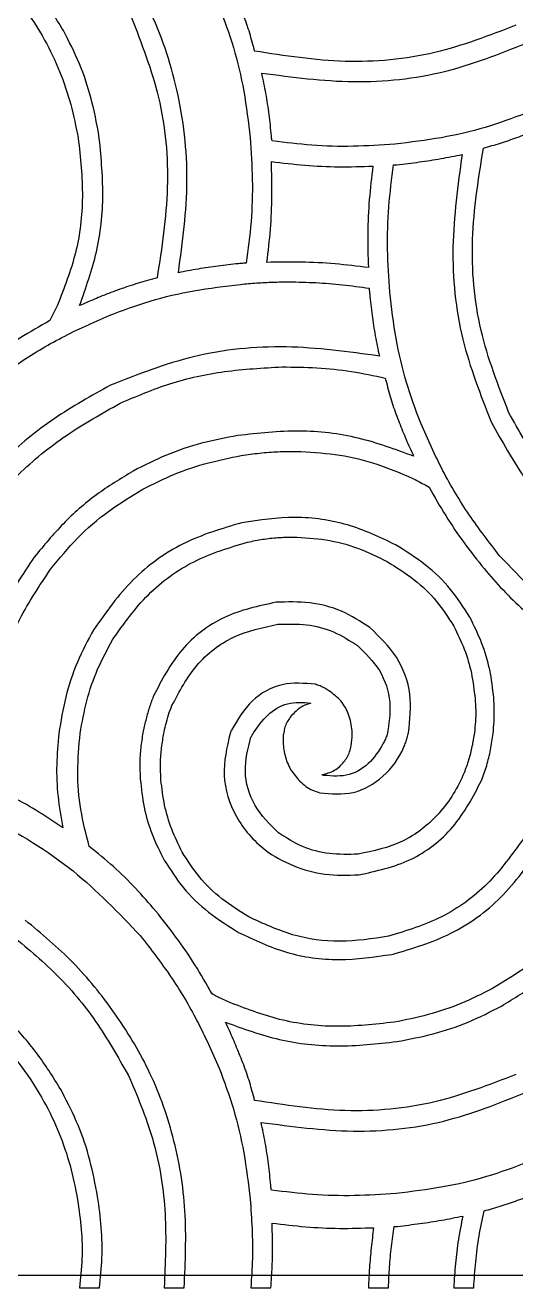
# Model space of a CAD drawing. Extents: x 0 to 371, y 0 to 260.
# Drawn here: x 151.8 to 171.9, y 0.2 to 51.9 of the extents above; entities that cross this region are included whole.
import ezdxf

# ---------------------------------------------------------------- set-up
doc = ezdxf.new("R2010")
doc.units = 0
doc.layers.add('Layer_1', color=7, linetype='CONTINUOUS')

msp = doc.modelspace()

# ---------------------------------------------------------------- linework, layer by layer
at = {"layer": 'Layer_1', "color": 7}
for points in [[(0.02646, 259.95312), (370.443122, 259.95312), (370.443122, 0.661457), (0.02646, 0.661457)], [(169.677496, 46.566874)], [(161.872288, 46.27542)], [(162.59369, 41.349622)], [(162.305852, 37.867147)], [(162.87998, 34.408445)], [(162.756988, 30.89858)]]:
    msp.add_lwpolyline(points, close=True, dxfattribs=at)
for points in [[(166.8725, 46.143128), (167.004792, 46.143128)], [(153.114167, 40.401876), (152.796873, 39.766773)], [(165.179579, 22.83344), (165.179579, 22.965731)], [(166.899371, 2.672396), (167.031663, 2.672396)], [(154.013853, 0.158855), (154.833958, 0.158855)], [(157.479792, 0.158855), (158.300413, 0.158855)], [(161.025311, 0.158855), (161.845417, 0.158855)], [(165.841038, 0.158855), (166.661143, 0.158855)], [(169.333331, 0.158855), (170.153436, 0.158855)]]:
    msp.add_lwpolyline(points, dxfattribs=at)
for points, knots in [([(158.062185, 41.724793), (158.231811, 42.979463), (158.569272, 45.475543), (158.135186, 49.172746), (157.06839, 52.351646), (155.51392, 54.886884), (153.841679, 56.971542), (152.488392, 58.099473), (151.818121, 58.658126)], [0, 0, 0, 0, 3.785959, 7.531903, 11.05396, 13.755811, 16.417254, 19.02903, 19.02903, 19.02903, 19.02903]), ([(142.239895, 57.599793), (143.088662, 57.494489), (144.778106, 57.284887), (147.177598, 56.400261), (149.121644, 55.245884), (150.607361, 53.957739), (151.708339, 52.680949), (152.573469, 51.340946), (153.219408, 49.975589), (153.682038, 48.625552), (153.868107, 47.694075), (153.961143, 47.228332)], [0, 0, 0, 0, 2.558849, 5.093307, 7.607161, 9.301395, 10.970839, 12.648756, 14.069816, 15.493391, 16.916995, 16.916995, 16.916995, 16.916995]), ([(153.352395, 51.646668), (153.041089, 52.159257), (152.419594, 53.182596), (151.226385, 54.545149), (150.299745, 55.310241), (149.833746, 55.694999)], [0, 0, 0, 0, 1.796934, 3.587419, 5.398736, 5.398736, 5.398736, 5.398736]), ([(161.183958, 50.800207), (161.118722, 51.045286), (160.988179, 51.535711), (160.742857, 52.261176), (160.543719, 52.73232), (160.443435, 52.969584)], [0, 0, 0, 0, 0.760733, 1.522297, 2.294881, 2.294881, 2.294881, 2.294881]), ([(159.72875, 52.62542), (159.934518, 52.070983), (160.354012, 50.940667), (160.772711, 49.137118), (160.92247, 47.891075), (160.998956, 47.254688)], [0, 0, 0, 0, 1.772931, 3.614432, 5.536675, 5.536675, 5.536675, 5.536675]), ([(156.13052, 52.202189), (156.553304, 51.116534), (157.425172, 48.877692), (157.760033, 45.195543), (157.379747, 42.743689), (157.188853, 41.51292)], [0, 0, 0, 0, 3.483767, 7.18423, 10.91404, 10.91404, 10.91404, 10.91404]), ([(171.873228, 51.858541), (170.783624, 51.435855), (168.542155, 50.566332), (164.860838, 50.22853), (162.412814, 50.609146), (161.183958, 50.800207)], [0, 0, 0, 0, 3.494909, 7.189522, 10.913489, 10.913489, 10.913489, 10.913489]), ([(154.807603, 47.360624), (154.712495, 47.858984), (154.522749, 48.853244), (154.040695, 50.297774), (153.58177, 51.197151), (153.352395, 51.646668)], [0, 0, 0, 0, 1.521205, 3.0349, 4.547437, 4.547437, 4.547437, 4.547437]), ([(161.475413, 49.900521), (162.726472, 49.73408), (165.215314, 49.402965), (168.935483, 49.791392), (171.197574, 50.683924), (172.296458, 51.117501)], [0, 0, 0, 0, 3.779971, 7.519825, 11.052872, 11.052872, 11.052872, 11.052872]), ([(161.872288, 47.333753), (161.842316, 47.624443), (161.78261, 48.203516), (161.651832, 49.060445), (161.533829, 49.622353), (161.475413, 49.900521)], [0, 0, 0, 0, 0.87663, 1.746306, 2.598902, 2.598902, 2.598902, 2.598902]), ([(172.296458, 48.259795), (171.742024, 48.05406), (170.611715, 47.634635), (168.808132, 47.216255), (167.562109, 47.066559), (166.925726, 46.990104)], [0, 0, 0, 0, 1.772887, 3.614331, 5.536555, 5.536555, 5.536555, 5.536555]), ([(170.550311, 46.831457), (170.784027, 46.896172), (171.247111, 47.024399), (171.924668, 47.260971), (172.502065, 47.481393), (172.984416, 47.683609), (173.371964, 47.861262), (173.6259, 47.986441), (173.751666, 48.048438)], [0, 0, 0, 0, 0.727343, 1.441154, 2.15188, 2.581299, 3.009977, 3.430616, 3.430616, 3.430616, 3.430616]), ([(153.961143, 47.228332), (154.048297, 46.43012), (154.219194, 44.864941), (153.94323, 42.526443), (153.388309, 41.104397), (153.114167, 40.401876)], [0, 0, 0, 0, 2.404851, 4.715566, 6.971672, 6.971672, 6.971672, 6.971672]), ([(154.013853, 40.375521), (154.272024, 41.102759), (154.794086, 42.573351), (155.049773, 44.956257), (154.889202, 46.550482), (154.807603, 47.360624)], [0, 0, 0, 0, 2.30971, 4.670604, 7.109969, 7.109969, 7.109969, 7.109969]), ([(160.998956, 47.254688), (161.03773, 46.680144), (161.115114, 45.533485), (161.063527, 43.814608), (160.914437, 42.683873), (160.840309, 42.121668)], [0, 0, 0, 0, 1.726973, 3.446647, 5.14719, 5.14719, 5.14719, 5.14719]), ([(161.898643, 47.122396), (161.89157, 47.146367), (161.878177, 47.191761), (161.872164, 47.263207), (161.872245, 47.309615), (161.872288, 47.333753)], [0, 0, 0, 0, 0.074783, 0.141618, 0.214059, 0.214059, 0.214059, 0.214059]), ([(166.925726, 46.990104), (166.354457, 46.951292), (165.222259, 46.874371), (163.539463, 46.919029), (162.440068, 47.05529), (161.898643, 47.122396)], [0, 0, 0, 0, 1.717209, 3.403332, 5.039459, 5.039459, 5.039459, 5.039459]), ([(167.004792, 46.143128), (167.310441, 46.180099), (167.915155, 46.253245), (168.807522, 46.389591), (169.390116, 46.508312), (169.677496, 46.566874)], [0, 0, 0, 0, 0.92363, 1.82736, 2.707111, 2.707111, 2.707111, 2.707111]), ([(169.677496, 46.566874), (169.502401, 45.304707), (169.153682, 42.790978), (169.52736, 39.022713), (170.429306, 36.728973), (170.868121, 35.613021)], [0, 0, 0, 0, 3.816573, 7.601078, 11.186883, 11.186883, 11.186883, 11.186883]), ([(171.58229, 36.009896), (171.154263, 37.112584), (170.272955, 39.38302), (169.952762, 43.113116), (170.350747, 45.589636), (170.550311, 46.831457)], [0, 0, 0, 0, 3.536436, 7.28153, 11.048228, 11.048228, 11.048228, 11.048228]), ([(161.68677, 42.148023), (161.739819, 42.600229), (161.846365, 43.508451), (161.903768, 44.887552), (161.882823, 45.810969), (161.872288, 46.27542)], [0, 0, 0, 0, 1.365589, 2.742677, 4.136221, 4.136221, 4.136221, 4.136221]), ([(161.872288, 46.27542), (162.326744, 46.220805), (163.241293, 46.110899), (164.62938, 46.042473), (165.559315, 46.074396), (166.02604, 46.090418)], [0, 0, 0, 0, 1.372992, 2.763011, 4.163579, 4.163579, 4.163579, 4.163579]), ([(166.02604, 46.090418), (165.971425, 45.635961), (165.861519, 44.721412), (165.793093, 43.333325), (165.825016, 42.40339), (165.841038, 41.936666)], [0, 0, 0, 0, 1.372992, 2.763011, 4.163579, 4.163579, 4.163579, 4.163579]), ([(166.713853, 40.931043), (166.675079, 41.514385), (166.597692, 42.678624), (166.649293, 44.423736), (166.798373, 45.572116), (166.8725, 46.143128)], [0, 0, 0, 0, 1.753317, 3.499288, 5.226039, 5.226039, 5.226039, 5.226039]), ([(160.5225, 42.095313), (160.242968, 42.065518), (159.688429, 42.006412), (158.868186, 41.879364), (158.329389, 41.776036), (158.062185, 41.724793)], [0, 0, 0, 0, 0.843256, 1.67286, 2.489061, 2.489061, 2.489061, 2.489061]), ([(160.840309, 42.121668), (160.804946, 42.120032), (160.734017, 42.11675), (160.628792, 42.10023), (160.557864, 42.096949), (160.5225, 42.095313)], [0, 0, 0, 0, 0.106134, 0.212873, 0.319007, 0.319007, 0.319007, 0.319007]), ([(165.841038, 41.936666), (165.386503, 41.991342), (164.471683, 42.101386), (163.083972, 42.174675), (162.153597, 42.156928), (161.68677, 42.148023)], [0, 0, 0, 0, 1.373228, 2.763833, 4.16428, 4.16428, 4.16428, 4.16428]), ([(157.188853, 41.51292), (156.929273, 41.441043), (156.416939, 41.299179), (155.665379, 41.055128), (155.180442, 40.866141), (154.939895, 40.772396)], [0, 0, 0, 0, 0.808011, 1.59477, 2.369154, 2.369154, 2.369154, 2.369154]), ([(155.230833, 39.978646), (155.785312, 40.184383), (156.915746, 40.603825), (158.719508, 41.02217), (159.965654, 41.171878), (160.602081, 41.248336)], [0, 0, 0, 0, 1.773013, 3.614699, 5.537056, 5.537056, 5.537056, 5.537056]), ([(160.602081, 41.248336), (160.823517, 41.269031), (161.265653, 41.31035), (161.930091, 41.343674), (162.372716, 41.347641), (162.59369, 41.349622)], [0, 0, 0, 0, 0.667154, 1.33209, 1.995001, 1.995001, 1.995001, 1.995001]), ([(162.59369, 41.349622), (162.960586, 41.343128), (163.692734, 41.330171), (164.78562, 41.240844), (165.507391, 41.139992), (165.867393, 41.08969)], [0, 0, 0, 0, 1.100673, 2.196413, 3.286797, 3.286797, 3.286797, 3.286797]), ([(165.867393, 41.08969), (165.869035, 41.063144), (165.872333, 41.009808), (165.888808, 40.931343), (165.892106, 40.878007), (165.893748, 40.851461)], [0, 0, 0, 0, 0.079695, 0.160127, 0.239822, 0.239822, 0.239822, 0.239822]), ([(165.893748, 40.851461), (165.923607, 40.563074), (165.982885, 39.99055), (166.114868, 39.142758), (166.232294, 38.58742), (166.290623, 38.311565)], [0, 0, 0, 0, 0.869707, 1.726597, 2.572364, 2.572364, 2.572364, 2.572364]), ([(167.984059, 35.559795), (167.778289, 36.114275), (167.358778, 37.244717), (166.940114, 39.048445), (166.790343, 40.294612), (166.713853, 40.931043)], [0, 0, 0, 0, 1.773057, 3.6148, 5.537175, 5.537175, 5.537175, 5.537175]), ([(154.939895, 40.772396), (154.834352, 40.728388), (154.624932, 40.641067), (154.315591, 40.510256), (154.113338, 40.419944), (154.013853, 40.375521)], [0, 0, 0, 0, 0.343054, 0.680691, 1.007541, 1.007541, 1.007541, 1.007541]), ([(149.806875, 36.75042), (150.357723, 37.175867), (151.46374, 38.030098), (153.282398, 39.115848), (154.577332, 39.689265), (155.230833, 39.978646)], [0, 0, 0, 0, 2.086959, 4.190287, 6.333192, 6.333192, 6.333192, 6.333192]), ([(152.796873, 39.766773), (152.386458, 39.530663), (151.568597, 39.060153), (150.399241, 38.276723), (149.66747, 37.698582), (149.304579, 37.411878)], [0, 0, 0, 0, 1.420261, 2.830243, 4.217324, 4.217324, 4.217324, 4.217324]), ([(166.290623, 38.311565), (165.019999, 38.48661), (162.491315, 38.834971), (158.705435, 38.463405), (156.402651, 37.559848), (155.28406, 37.12094)], [0, 0, 0, 0, 3.841877, 7.645771, 11.238943, 11.238943, 11.238943, 11.238943]), ([(155.680935, 36.380416), (156.351554, 36.667458), (157.726215, 37.255848), (159.970412, 37.739263), (161.520096, 37.82412), (162.305852, 37.867147)], [0, 0, 0, 0, 2.184858, 4.4786, 6.837881, 6.837881, 6.837881, 6.837881]), ([(162.305852, 37.867147), (162.781689, 37.862859), (163.731766, 37.8543), (165.146317, 37.7051), (166.069583, 37.509284), (166.528851, 37.411878)], [0, 0, 0, 0, 1.427132, 2.849472, 4.25731, 4.25731, 4.25731, 4.25731]), ([(166.528851, 37.411878), (166.593675, 37.160908), (166.721816, 36.664808), (166.960795, 35.940383), (167.149366, 35.474088), (167.24302, 35.242501)], [0, 0, 0, 0, 0.777492, 1.536895, 2.286196, 2.286196, 2.286196, 2.286196]), ([(155.28406, 37.12094), (154.498442, 36.683978), (152.939054, 35.816643), (150.867259, 34.118249), (149.735508, 32.766539), (149.172288, 32.093856)], [0, 0, 0, 0, 2.693789, 5.346956, 7.975334, 7.975334, 7.975334, 7.975334]), ([(149.860101, 31.591045), (150.392614, 32.231245), (151.466488, 33.522283), (153.448149, 35.130314), (154.933608, 35.961999), (155.680935, 36.380416)], [0, 0, 0, 0, 2.494116, 5.029675, 7.596818, 7.596818, 7.596818, 7.596818]), ([(176.371145, 30.189063), (175.731655, 30.726188), (174.445261, 31.806667), (172.831739, 33.78209), (172.000469, 35.26427), (171.58229, 36.009896)], [0, 0, 0, 0, 2.50184, 5.032695, 7.594725, 7.594725, 7.594725, 7.594725]), ([(167.693121, 34.210523), (166.946431, 34.486193), (165.436303, 35.043715), (162.977077, 35.332039), (161.332318, 35.15003), (160.496145, 35.057499)], [0, 0, 0, 0, 2.38255, 4.818536, 7.337633, 7.337633, 7.337633, 7.337633]), ([(167.24302, 35.242501), (167.288983, 35.127513), (167.381483, 34.8961), (167.534984, 34.553497), (167.640299, 34.325086), (167.693121, 34.210523)], [0, 0, 0, 0, 0.371463, 0.747572, 1.126046, 1.126046, 1.126046, 1.126046]), ([(171.21177, 30.135837), (170.786357, 30.68668), (169.932205, 31.792674), (168.846742, 33.611401), (168.273405, 34.9063), (167.984059, 35.559795)], [0, 0, 0, 0, 2.086879, 4.19008, 6.332929, 6.332929, 6.332929, 6.332929]), ([(170.868121, 35.613021), (171.307101, 34.825479), (172.178495, 33.262174), (173.876728, 31.19034), (175.226617, 30.060733), (175.895204, 29.501249)], [0, 0, 0, 0, 2.701851, 5.363294, 7.97507, 7.97507, 7.97507, 7.97507]), ([(160.496145, 35.057499), (159.997785, 34.962391), (159.003525, 34.772645), (157.558995, 34.290591), (156.659618, 33.831666), (156.210101, 33.602291)], [0, 0, 0, 0, 1.521205, 3.0349, 4.547437, 4.547437, 4.547437, 4.547437]), ([(156.606976, 32.861251), (157.034361, 33.074355), (157.885038, 33.498523), (159.237719, 33.956675), (160.164874, 34.143479), (160.628436, 34.236878)], [0, 0, 0, 0, 1.431634, 2.849563, 4.267399, 4.267399, 4.267399, 4.267399]), ([(160.628436, 34.236878), (160.880683, 34.273683), (161.381416, 34.346745), (162.133591, 34.40452), (162.632347, 34.407142), (162.87998, 34.408445)], [0, 0, 0, 0, 0.764628, 1.517858, 2.26062, 2.26062, 2.26062, 2.26062]), ([(162.87998, 34.408445), (163.413558, 34.38057), (164.46958, 34.325403), (166.016075, 33.98609), (166.977253, 33.588161), (167.454893, 33.390418)], [0, 0, 0, 0, 1.601446, 3.169476, 4.718375, 4.718375, 4.718375, 4.718375]), ([(156.210101, 33.602291), (155.697505, 33.290947), (154.674126, 32.669359), (153.311652, 31.47589), (152.546534, 30.549162), (152.16177, 30.083126)], [0, 0, 0, 0, 1.797007, 3.587655, 5.399073, 5.399073, 5.399073, 5.399073]), ([(167.454893, 33.390418), (167.556492, 33.345128), (167.756449, 33.255995), (168.043598, 33.09823), (168.232724, 32.993454), (168.327708, 32.940833)], [0, 0, 0, 0, 0.333559, 0.656472, 0.982273, 0.982273, 0.982273, 0.982273]), ([(152.823228, 29.580315), (153.181146, 30.01808), (153.891759, 30.88722), (155.172889, 31.992166), (156.12815, 32.571073), (156.606976, 32.861251)], [0, 0, 0, 0, 1.694336, 3.363942, 5.041931, 5.041931, 5.041931, 5.041931]), ([(168.327708, 32.940833), (168.547929, 32.549433), (168.98771, 31.767808), (169.74462, 30.656667), (170.299662, 29.956235), (170.576666, 29.60667)], [0, 0, 0, 0, 1.346866, 2.689695, 4.027539, 4.027539, 4.027539, 4.027539]), ([(166.952081, 30.585938), (166.308161, 30.889699), (165.012384, 31.500966), (162.82758, 31.802433), (161.384948, 31.592087), (160.654792, 31.485624)], [0, 0, 0, 0, 2.127754, 4.281735, 6.489169, 6.489169, 6.489169, 6.489169]), ([(160.654792, 31.485624), (159.837712, 31.243562), (158.20965, 30.761243), (156.093202, 29.221147), (155.099577, 27.826481), (154.596246, 27.119999)], [0, 0, 0, 0, 2.544135, 5.069289, 7.661578, 7.661578, 7.661578, 7.661578]), ([(155.363125, 26.696253), (155.82021, 27.338507), (156.725045, 28.6099), (158.657229, 30.015752), (160.14494, 30.465649), (160.89302, 30.691874)], [0, 0, 0, 0, 2.355551, 4.663002, 6.99681, 6.99681, 6.99681, 6.99681]), ([(160.89302, 30.691874), (161.099622, 30.733832), (161.510788, 30.817335), (162.134486, 30.886239), (162.550086, 30.894478), (162.756988, 30.89858)], [0, 0, 0, 0, 0.632265, 1.258296, 1.878937, 1.878937, 1.878937, 1.878937]), ([(162.756988, 30.89858), (163.206778, 30.875127), (164.101917, 30.828452), (165.411023, 30.490963), (166.209328, 30.095551), (166.607917, 29.898124)], [0, 0, 0, 0, 1.34924, 2.685161, 4.017308, 4.017308, 4.017308, 4.017308]), ([(169.99479, 27.622295), (169.745994, 28.010677), (169.239529, 28.801295), (168.196375, 29.805485), (167.372093, 30.322495), (166.952081, 30.585938)], [0, 0, 0, 0, 1.380479, 2.810201, 4.295596, 4.295596, 4.295596, 4.295596]), ([(152.16177, 30.083126), (151.683075, 29.369629), (150.719939, 27.934071), (149.808267, 25.46285), (149.56122, 23.731334), (149.436871, 22.859795)], [0, 0, 0, 0, 2.57145, 5.173763, 7.81106, 7.81106, 7.81106, 7.81106]), ([(181.424583, 23.759481), (180.064083, 24.241513), (177.430393, 25.17464), (173.911417, 27.310171), (172.094036, 29.212387), (171.21177, 30.135837)], [0, 0, 0, 0, 4.325799, 8.373986, 12.193383, 12.193383, 12.193383, 12.193383]), ([(150.283331, 22.83344), (150.402158, 23.649527), (150.637608, 25.266564), (151.482246, 27.575482), (152.378007, 28.914688), (152.823228, 29.580315)], [0, 0, 0, 0, 2.47089, 4.895949, 7.292382, 7.292382, 7.292382, 7.292382]), ([(166.607917, 29.898124), (166.985747, 29.662747), (167.7262, 29.201467), (168.661808, 28.305272), (169.112563, 27.598466), (169.333331, 27.252291)], [0, 0, 0, 0, 1.333712, 2.613745, 3.842465, 3.842465, 3.842465, 3.842465]), ([(170.576666, 29.60667), (170.831216, 29.311498), (171.34351, 28.717449), (172.195881, 27.889001), (172.807941, 27.378063), (173.117079, 27.119999)], [0, 0, 0, 0, 1.168926, 2.352519, 3.560401, 3.560401, 3.560401, 3.560401]), ([(162.05729, 28.231043), (161.333046, 28.0746), (159.892496, 27.763428), (158.061012, 26.360332), (157.377226, 25.038869), (157.030206, 24.368229)], [0, 0, 0, 0, 2.205182, 4.386198, 6.633616, 6.633616, 6.633616, 6.633616]), ([(165.893748, 27.199065), (165.519987, 27.441101), (164.768109, 27.927996), (163.430376, 28.269899), (162.519197, 28.244114), (162.05729, 28.231043)], [0, 0, 0, 0, 1.329611, 2.674722, 4.057669, 4.057669, 4.057669, 4.057669]), ([(170.973541, 24.315003), (170.929819, 24.698865), (170.842553, 25.465007), (170.505459, 26.580523), (170.165492, 27.27406), (169.99479, 27.622295)], [0, 0, 0, 0, 1.157449, 2.310129, 3.4726, 3.4726, 3.4726, 3.4726]), ([(154.596246, 27.119999), (154.359848, 26.6775), (153.886731, 25.791905), (153.409776, 24.352128), (153.248329, 23.358108), (153.167393, 22.859795)], [0, 0, 0, 0, 1.503278, 3.008588, 4.521817, 4.521817, 4.521817, 4.521817]), ([(157.797601, 23.99771), (158.10057, 24.573802), (158.698481, 25.710724), (160.268939, 26.93321), (161.513358, 27.198456), (162.136871, 27.331356)], [0, 0, 0, 0, 1.939308, 3.827231, 5.723082, 5.723082, 5.723082, 5.723082]), ([(162.136871, 27.331356), (162.528727, 27.340822), (163.301356, 27.359485), (164.434532, 27.070674), (165.073497, 26.661714), (165.390936, 26.458541)], [0, 0, 0, 0, 1.173202, 2.313221, 3.438758, 3.438758, 3.438758, 3.438758]), ([(167.481248, 22.886666), (167.539573, 23.413723), (167.657339, 24.477931), (167.08175, 26.062506), (166.292465, 26.817613), (165.893748, 27.199065)], [0, 0, 0, 0, 1.577528, 3.185267, 4.826555, 4.826555, 4.826555, 4.826555]), ([(169.333331, 27.252291), (169.486509, 26.941285), (169.791265, 26.322522), (170.087116, 25.321474), (170.166613, 24.63466), (170.206663, 24.288648)], [0, 0, 0, 0, 1.038912, 2.066965, 3.110732, 3.110732, 3.110732, 3.110732]), ([(154.040208, 22.859795), (154.119576, 23.30758), (154.27828, 24.202975), (154.72142, 25.497672), (155.149575, 26.297383), (155.363125, 26.696253)], [0, 0, 0, 0, 1.363155, 2.725773, 4.081693, 4.081693, 4.081693, 4.081693]), ([(165.390936, 26.458541), (165.719815, 26.137925), (166.376818, 25.49743), (166.825915, 24.144979), (166.680058, 23.249826), (166.607917, 22.807085)], [0, 0, 0, 0, 1.365466, 2.727799, 4.061015, 4.061015, 4.061015, 4.061015]), ([(163.671145, 24.871041), (163.213132, 24.911148), (162.285844, 24.992347), (160.972168, 24.253156), (160.483368, 23.420851), (160.231561, 22.992087)], [0, 0, 0, 0, 1.356338, 2.746027, 4.222582, 4.222582, 4.222582, 4.222582]), ([(164.226667, 24.606458), (164.169432, 24.642048), (164.052149, 24.714977), (163.866643, 24.805522), (163.735353, 24.849522), (163.671145, 24.871041)], [0, 0, 0, 0, 0.202151, 0.414237, 0.617239, 0.617239, 0.617239, 0.617239]), ([(157.030206, 24.368229), (156.971884, 24.20758), (156.854967, 23.885535), (156.718348, 23.389363), (156.644098, 23.054221), (156.606976, 22.886666)], [0, 0, 0, 0, 0.512559, 1.027502, 1.54235, 1.54235, 1.54235, 1.54235]), ([(165.179579, 22.965731), (165.144613, 23.191664), (165.076741, 23.630214), (164.740415, 24.216914), (164.39764, 24.476819), (164.226667, 24.606458)], [0, 0, 0, 0, 0.682479, 1.32474, 1.963902, 1.963902, 1.963902, 1.963902]), ([(170.947186, 22.859795), (170.961371, 23.018749), (170.989875, 23.338171), (170.994375, 23.824284), (170.980543, 24.150099), (170.973541, 24.315003)], [0, 0, 0, 0, 0.478603, 0.961761, 1.456911, 1.456911, 1.456911, 1.456911]), ([(157.453436, 22.807085), (157.481523, 22.94561), (157.53694, 23.21893), (157.647887, 23.618434), (157.748006, 23.87207), (157.797601, 23.99771)], [0, 0, 0, 0, 0.424009, 0.8366, 1.2416, 1.2416, 1.2416, 1.2416]), ([(161.131248, 22.886666), (161.310016, 23.140776), (161.668171, 23.649878), (162.518687, 24.170832), (163.160842, 24.126237), (163.486143, 24.103646)], [0, 0, 0, 0, 0.929904, 1.863034, 2.821039, 2.821039, 2.821039, 2.821039]), ([(163.486143, 24.103646), (163.374968, 24.066808), (163.152481, 23.993087), (162.868629, 23.781514), (162.715316, 23.607623), (162.639167, 23.521253)], [0, 0, 0, 0, 0.349496, 0.699425, 1.044749, 1.044749, 1.044749, 1.044749]), ([(170.206663, 24.288648), (170.219116, 24.130352), (170.243849, 23.81596), (170.227563, 23.346998), (170.195602, 23.039013), (170.179791, 22.886666)], [0, 0, 0, 0, 0.476032, 0.945452, 1.404949, 1.404949, 1.404949, 1.404949]), ([(162.639167, 23.521253), (162.596911, 23.457721), (162.512066, 23.330153), (162.415869, 23.117152), (162.388426, 22.963948), (162.374583, 22.886666)], [0, 0, 0, 0, 0.228846, 0.459505, 0.6943, 0.6943, 0.6943, 0.6943]), ([(153.167393, 22.859795), (153.128619, 22.432367), (153.050775, 21.57426), (153.103997, 20.27636), (153.251992, 19.423634), (153.32604, 18.996982)], [0, 0, 0, 0, 1.28672, 2.583227, 3.881496, 3.881496, 3.881496, 3.881496]), ([(154.410728, 18.229587), (154.281951, 18.730686), (154.023748, 19.735406), (153.897349, 21.299798), (153.992489, 22.338715), (154.040208, 22.859795)], [0, 0, 0, 0, 1.550462, 3.108724, 4.676749, 4.676749, 4.676749, 4.676749]), ([(156.606976, 22.886666), (156.575257, 22.681256), (156.511162, 22.266177), (156.468996, 21.628441), (156.490267, 21.1989), (156.50104, 20.981356)], [0, 0, 0, 0, 0.623438, 1.259798, 1.912811, 1.912811, 1.912811, 1.912811]), ([(157.3475, 20.955001), (157.336719, 21.164031), (157.315344, 21.578488), (157.358436, 22.198438), (157.421788, 22.604318), (157.453436, 22.807085)], [0, 0, 0, 0, 0.627466, 1.244117, 1.859713, 1.859713, 1.859713, 1.859713]), ([(160.178851, 22.859795), (160.045831, 22.288049), (159.778211, 21.137766), (160.341879, 19.384906), (161.426246, 18.118192), (162.748683, 17.398218), (164.066933, 17.027919), (164.981011, 17.053083), (165.444163, 17.065833)], [0, 0, 0, 0, 1.73369, 3.487973, 5.285129, 6.608863, 7.955425, 9.338494, 9.338494, 9.338494, 9.338494]), ([(160.231561, 22.992087), (160.224325, 22.980957), (160.208285, 22.956285), (160.199442, 22.908678), (160.186037, 22.876854), (160.178851, 22.859795)], [0, 0, 0, 0, 0.039476, 0.087505, 0.142997, 0.142997, 0.142997, 0.142997]), ([(161.025311, 22.701148), (161.041291, 22.720502), (161.073001, 22.75891), (161.102649, 22.824515), (161.122083, 22.866748), (161.131248, 22.886666)], [0, 0, 0, 0, 0.074948, 0.148729, 0.214586, 0.214586, 0.214586, 0.214586]), ([(162.374583, 22.886666), (162.367456, 22.851482), (162.353291, 22.781549), (162.348581, 22.67483), (162.345802, 22.399729), (162.402852, 21.954054), (162.626243, 21.367951), (162.899661, 21.057262), (163.036042, 20.902291)], [0, 0, 0, 0, 0.107533, 0.213734, 0.319652, 0.933139, 1.551137, 2.166175, 2.166175, 2.166175, 2.166175]), ([(163.856663, 20.425835), (164.316721, 20.384843), (165.24811, 20.301854), (166.529419, 21.05411), (167.145014, 21.906049), (167.370165, 22.490317), (167.429815, 22.68544), (167.463839, 22.818554), (167.481248, 22.886666)], [0, 0, 0, 0, 1.356337, 2.745907, 4.222353, 4.421867, 4.623134, 4.834031, 4.834031, 4.834031, 4.834031]), ([(164.676768, 21.510523), (164.784827, 21.630531), (165.002705, 21.872502), (165.151823, 22.347583), (165.170334, 22.671602), (165.179579, 22.83344)], [0, 0, 0, 0, 0.479683, 0.967182, 1.45365, 1.45365, 1.45365, 1.45365]), ([(170.179791, 22.886666), (170.150292, 22.697221), (170.092029, 22.323051), (169.949632, 21.774195), (169.615054, 20.808524), (168.828485, 19.54348), (167.291979, 18.307818), (166.043059, 18.044319), (165.417292, 17.912293)], [0, 0, 0, 0, 0.574893, 1.135461, 1.698344, 3.637651, 5.525575, 7.421426, 7.421426, 7.421426, 7.421426]), ([(166.607917, 22.807085), (166.597151, 22.778217), (166.574732, 22.7181), (166.535681, 22.631486), (166.513262, 22.571369), (166.502496, 22.542501)], [0, 0, 0, 0, 0.092409, 0.192438, 0.284847, 0.284847, 0.284847, 0.284847]), ([(170.471246, 20.928646), (170.545415, 21.133552), (170.694612, 21.545733), (170.853888, 22.19272), (170.915803, 22.635407), (170.947186, 22.859795)], [0, 0, 0, 0, 0.653464, 1.314483, 1.993941, 1.993941, 1.993941, 1.993941]), ([(162.163226, 18.785624), (161.808579, 19.135593), (161.105596, 19.829303), (160.672928, 21.303757), (160.909075, 22.240206), (161.025311, 22.701148)], [0, 0, 0, 0, 1.479953, 2.933571, 4.342663, 4.342663, 4.342663, 4.342663]), ([(166.502496, 22.542501), (166.330388, 22.251448), (165.984229, 21.666053), (165.070998, 21.056919), (164.369113, 21.112159), (164.015309, 21.140003)], [0, 0, 0, 0, 1.011101, 2.033623, 3.072952, 3.072952, 3.072952, 3.072952]), ([(163.935728, 21.166874), (164.023988, 21.188152), (164.201421, 21.230927), (164.456132, 21.34187), (164.602974, 21.454116), (164.676768, 21.510523)], [0, 0, 0, 0, 0.272222, 0.547266, 0.825112, 0.825112, 0.825112, 0.825112]), ([(146.288226, 20.955001), (147.648727, 20.47297), (150.282416, 19.539842), (153.801392, 17.404312), (155.618774, 15.502096), (156.50104, 14.578646)], [0, 0, 0, 0, 4.325799, 8.373986, 12.193383, 12.193383, 12.193383, 12.193383]), ([(153.32604, 18.996982), (153.002196, 19.214378), (152.349665, 19.652423), (151.319293, 20.244277), (150.594955, 20.576183), (150.230621, 20.743128)], [0, 0, 0, 0, 1.17002, 2.35754, 3.559347, 3.559347, 3.559347, 3.559347]), ([(156.50104, 20.981356), (156.543102, 20.597697), (156.627024, 19.832239), (156.95414, 18.712106), (157.30375, 18.021706), (157.479792, 17.674065)], [0, 0, 0, 0, 1.156623, 2.307632, 3.475039, 3.475039, 3.475039, 3.475039]), ([(158.220831, 17.991874), (158.067656, 18.302837), (157.762924, 18.921476), (157.46703, 19.92234), (157.387546, 20.609033), (157.3475, 20.955001)], [0, 0, 0, 0, 1.03879, 2.066605, 3.11024, 3.11024, 3.11024, 3.11024]), ([(163.036042, 20.902291), (163.116281, 20.828728), (163.273947, 20.684179), (163.552412, 20.51954), (163.754782, 20.457213), (163.856663, 20.425835)], [0, 0, 0, 0, 0.326106, 0.640784, 0.959816, 0.959816, 0.959816, 0.959816]), ([(164.015309, 21.140003), (164.00627, 21.14178), (163.987488, 21.145471), (163.963549, 21.161407), (163.944768, 21.165098), (163.935728, 21.166874)], [0, 0, 0, 0, 0.027412, 0.056953, 0.084365, 0.084365, 0.084365, 0.084365]), ([(165.444163, 17.065833), (166.168667, 17.224239), (167.610366, 17.539452), (169.435109, 18.946732), (170.123127, 20.262768), (170.471246, 20.928646)], [0, 0, 0, 0, 2.206856, 4.391448, 6.628866, 6.628866, 6.628866, 6.628866]), ([(165.417292, 17.912293), (165.02543, 17.90286), (164.25277, 17.884261), (163.119632, 18.173395), (162.480667, 18.582419), (162.163226, 18.785624)], [0, 0, 0, 0, 1.173205, 2.313288, 3.43889, 3.43889, 3.43889, 3.43889]), ([(157.136143, 15.583753), (156.863602, 15.898463), (156.314421, 16.532617), (155.407502, 17.422713), (154.744852, 17.959118), (154.410728, 18.229587)], [0, 0, 0, 0, 1.248722, 2.516229, 3.805333, 3.805333, 3.805333, 3.805333]), ([(172.191038, 18.547396), (171.727366, 17.905667), (170.811619, 16.638256), (168.884207, 15.232059), (167.403221, 14.779204), (166.661143, 14.552291)], [0, 0, 0, 0, 2.366487, 4.673792, 6.990994, 6.990994, 6.990994, 6.990994]), ([(166.81979, 13.811251), (167.636907, 14.05332), (169.265071, 14.53566), (171.381746, 16.075676), (172.375478, 17.470388), (172.878851, 18.176876)], [0, 0, 0, 0, 2.544261, 5.069616, 7.661989, 7.661989, 7.661989, 7.661989]), ([(157.479792, 17.674065), (157.728581, 17.28572), (158.235025, 16.495195), (159.278257, 15.491258), (160.102495, 14.974342), (160.5225, 14.710938)], [0, 0, 0, 0, 1.380369, 2.809918, 4.295238, 4.295238, 4.295238, 4.295238]), ([(160.946246, 15.346041), (160.568416, 15.581418), (159.827963, 16.042698), (158.892355, 16.938893), (158.441599, 17.6457), (158.220831, 17.991874)], [0, 0, 0, 0, 1.333712, 2.613745, 3.842465, 3.842465, 3.842465, 3.842465]), ([(159.437811, 12.197396), (159.209022, 12.597214), (158.7534, 13.393427), (157.978738, 14.521503), (157.415554, 15.231503), (157.136143, 15.583753)], [0, 0, 0, 0, 1.381542, 2.751258, 4.099919, 4.099919, 4.099919, 4.099919]), ([(174.704579, 15.68969), (174.346661, 15.251925), (173.636049, 14.382784), (172.354918, 13.277839), (171.399658, 12.698932), (170.920831, 12.408753)], [0, 0, 0, 0, 1.694336, 3.363942, 5.041931, 5.041931, 5.041931, 5.041931]), ([(158.300413, 0.158855), (158.346469, 1.211251), (158.437533, 3.292111), (157.934524, 6.328314), (156.93571, 9.075576), (155.487513, 11.442267), (153.814732, 13.526988), (152.461487, 14.655044), (151.79125, 15.213749)], [0, 0, 0, 0, 3.15348, 6.235243, 9.163823, 11.865788, 14.527423, 17.139288, 17.139288, 17.139288, 17.139288]), ([(166.661143, 14.552291), (166.000824, 14.451082), (164.694976, 14.25093), (162.712443, 14.52284), (161.533224, 15.072459), (160.946246, 15.346041)], [0, 0, 0, 0, 1.997914, 3.95108, 5.886882, 5.886882, 5.886882, 5.886882]), ([(171.291351, 11.694585), (171.803909, 12.005923), (172.82719, 12.627484), (174.189425, 13.821032), (174.954442, 14.747721), (175.339166, 15.213749)], [0, 0, 0, 0, 1.796894, 3.587356, 5.398685, 5.398685, 5.398685, 5.398685]), ([(151.288954, 14.552291), (151.929118, 14.019784), (153.220069, 12.945933), (154.827835, 10.964196), (155.659431, 9.478777), (156.07781, 8.731458)], [0, 0, 0, 0, 2.494016, 5.029417, 7.596492, 7.596492, 7.596492, 7.596492]), ([(156.50104, 14.578646), (156.926452, 14.027803), (157.780604, 12.921808), (158.866067, 11.103082), (159.439405, 9.808183), (159.72875, 9.154688)], [0, 0, 0, 0, 2.086879, 4.19008, 6.332929, 6.332929, 6.332929, 6.332929]), ([(160.5225, 14.710938), (161.16642, 14.407176), (162.462198, 13.795909), (164.647002, 13.494442), (166.089633, 13.704789), (166.81979, 13.811251)], [0, 0, 0, 0, 2.127754, 4.281735, 6.489169, 6.489169, 6.489169, 6.489169]), ([(142.21354, 14.128545), (143.062264, 14.023246), (144.751589, 13.813656), (147.150896, 12.928992), (149.094832, 11.774575), (150.580565, 10.486436), (151.682045, 9.209848), (152.54546, 7.870854), (153.19299, 6.510412), (153.658281, 5.160848), (153.842252, 4.226869), (153.934788, 3.757085)], [0, 0, 0, 0, 2.558717, 5.092941, 7.60668, 9.301016, 10.970622, 12.648611, 14.064362, 15.482371, 16.917454, 16.917454, 16.917454, 16.917454]), ([(170.920831, 12.408753), (170.493447, 12.195649), (169.642769, 11.771481), (168.290089, 11.31333), (167.362933, 11.126526), (166.899371, 11.033126)], [0, 0, 0, 0, 1.431634, 2.849563, 4.267399, 4.267399, 4.267399, 4.267399]), ([(153.299685, 8.17542), (152.98834, 8.688016), (152.366753, 9.711395), (151.173283, 11.07387), (150.246556, 11.838987), (149.78052, 12.223751)], [0, 0, 0, 0, 1.797007, 3.587655, 5.399073, 5.399073, 5.399073, 5.399073]), ([(160.072915, 11.879587), (159.996253, 11.914422), (159.847739, 11.981909), (159.635689, 12.087545), (159.502247, 12.161625), (159.437811, 12.197396)], [0, 0, 0, 0, 0.252608, 0.48937, 0.710447, 0.710447, 0.710447, 0.710447]), ([(166.899371, 11.033126), (166.101162, 10.945941), (164.536003, 10.774985), (162.197487, 11.050619), (160.775436, 11.605476), (160.072915, 11.879587)], [0, 0, 0, 0, 2.40486, 4.715544, 6.971607, 6.971607, 6.971607, 6.971607]), ([(167.004792, 10.239376), (167.503194, 10.334489), (168.497574, 10.52425), (169.942291, 11.006257), (170.84179, 11.465207), (171.291351, 11.694585)], [0, 0, 0, 0, 1.521336, 3.035266, 4.547924, 4.547924, 4.547924, 4.547924]), ([(160.443435, 10.001148), (160.397472, 10.116136), (160.304971, 10.34755), (160.15147, 10.690153), (160.046156, 10.918563), (159.993333, 11.033126)], [0, 0, 0, 0, 0.371463, 0.747572, 1.126046, 1.126046, 1.126046, 1.126046]), ([(159.993333, 11.033126), (160.7204, 10.767846), (162.190772, 10.23136), (164.586862, 9.976321), (166.188698, 10.150591), (167.004792, 10.239376)], [0, 0, 0, 0, 2.315932, 4.683594, 7.142714, 7.142714, 7.142714, 7.142714]), ([(161.183958, 7.831771), (161.118722, 8.07685), (160.988179, 8.567275), (160.742857, 9.29274), (160.543719, 9.763884), (160.443435, 10.001148)], [0, 0, 0, 0, 0.760733, 1.522297, 2.294881, 2.294881, 2.294881, 2.294881]), ([(159.72875, 9.154688), (159.93452, 8.600207), (160.354032, 7.469766), (160.772696, 5.666038), (160.922467, 4.419871), (160.998956, 3.78344)], [0, 0, 0, 0, 1.773057, 3.6148, 5.537175, 5.537175, 5.537175, 5.537175]), ([(171.873228, 8.890105), (170.783624, 8.467419), (168.542155, 7.597896), (164.860838, 7.260094), (162.412814, 7.64071), (161.183958, 7.831771)], [0, 0, 0, 0, 3.494909, 7.189522, 10.913489, 10.913489, 10.913489, 10.913489]), ([(156.07781, 8.731458), (156.435921, 7.86454), (157.170919, 6.085252), (157.615529, 3.158266), (157.525382, 1.166271), (157.479792, 0.158855)], [0, 0, 0, 0, 2.806706, 5.760562, 8.782936, 8.782936, 8.782936, 8.782936]), ([(154.754893, 3.889377), (154.659785, 4.387737), (154.470039, 5.381996), (153.987984, 6.826526), (153.529059, 7.725903), (153.299685, 8.17542)], [0, 0, 0, 0, 1.521205, 3.0349, 4.547437, 4.547437, 4.547437, 4.547437]), ([(161.448542, 6.932085), (162.699436, 6.76406), (165.187593, 6.42984), (168.911693, 6.807035), (171.17159, 7.710096), (172.270103, 8.149065)], [0, 0, 0, 0, 3.780651, 7.520103, 11.057124, 11.057124, 11.057124, 11.057124]), ([(161.845417, 4.365833), (161.815447, 4.656478), (161.755749, 5.235426), (161.624948, 6.092179), (161.506956, 6.653961), (161.448542, 6.932085)], [0, 0, 0, 0, 0.876497, 1.745927, 2.598393, 2.598393, 2.598393, 2.598393]), ([(172.349684, 5.291875), (171.795204, 5.086104), (170.664762, 4.666593), (168.861034, 4.247929), (167.614867, 4.098158), (166.978436, 4.021668)], [0, 0, 0, 0, 1.773057, 3.6148, 5.537175, 5.537175, 5.537175, 5.537175]), ([(161.872288, 4.15396), (161.865186, 4.177976), (161.851726, 4.223496), (161.845384, 4.295102), (161.845406, 4.341648), (161.845417, 4.365833)], [0, 0, 0, 0, 0.074946, 0.142053, 0.21463, 0.21463, 0.21463, 0.21463]), ([(166.978436, 4.021668), (166.406197, 3.982799), (165.266215, 3.905366), (163.557344, 3.952325), (162.432323, 4.086946), (161.872288, 4.15396)], [0, 0, 0, 0, 1.720065, 3.42661, 5.118202, 5.118202, 5.118202, 5.118202]), ([(170.576666, 3.3075), (170.810382, 3.372215), (171.273466, 3.500442), (171.951026, 3.737008), (172.528452, 3.957467), (173.01093, 4.159678), (173.398675, 4.337276), (173.652729, 4.462478), (173.778538, 4.52448)], [0, 0, 0, 0, 0.727343, 1.441154, 2.15188, 2.581422, 3.010327, 3.431086, 3.431086, 3.431086, 3.431086]), ([(153.934788, 3.757085), (153.992898, 3.352938), (154.108137, 2.551478), (154.136344, 1.343696), (154.054457, 0.551613), (154.013853, 0.158855)], [0, 0, 0, 0, 1.224302, 2.427904, 3.611711, 3.611711, 3.611711, 3.611711]), ([(154.833958, 0.158855), (154.874545, 0.563067), (154.956774, 1.381996), (154.92792, 2.633565), (154.812966, 3.467886), (154.754893, 3.889377)], [0, 0, 0, 0, 1.217993, 2.467641, 3.743505, 3.743505, 3.743505, 3.743505]), ([(160.998956, 3.78344), (161.028781, 3.378341), (161.088226, 2.570907), (161.105312, 1.360034), (161.051904, 0.558129), (161.025311, 0.158855)], [0, 0, 0, 0, 1.21851, 2.428701, 3.628805, 3.628805, 3.628805, 3.628805]), ([(170.153436, 0.158855), (170.176435, 0.511621), (170.222436, 1.21724), (170.359413, 2.269808), (170.504275, 2.961728), (170.576666, 3.3075)], [0, 0, 0, 0, 1.060427, 2.121111, 3.180638, 3.180638, 3.180638, 3.180638]), ([(161.845417, 0.158855), (161.866743, 0.450079), (161.909499, 1.033945), (161.919289, 1.91699), (161.905555, 2.507479), (161.898643, 2.804688)], [0, 0, 0, 0, 0.875831, 1.755925, 2.647805, 2.647805, 2.647805, 2.647805]), ([(161.898643, 2.804688), (162.353099, 2.750041), (163.267648, 2.64007), (164.655727, 2.571321), (165.585669, 2.60318), (166.052395, 2.61917)], [0, 0, 0, 0, 1.373006, 2.763038, 4.163603, 4.163603, 4.163603, 4.163603]), ([(166.052395, 2.61917), (166.018983, 2.345962), (165.95226, 1.800364), (165.877885, 0.980033), (165.85331, 0.43236), (165.841038, 0.158855)], [0, 0, 0, 0, 0.825722, 1.648968, 2.470225, 2.470225, 2.470225, 2.470225]), ([(166.661143, 0.158855), (166.673494, 0.440888), (166.698148, 1.003861), (166.7771, 1.842783), (166.858737, 2.396694), (166.899371, 2.672396)], [0, 0, 0, 0, 0.846837, 1.690392, 2.526343, 2.526343, 2.526343, 2.526343]), ([(167.031663, 2.672396), (167.337266, 2.709334), (167.941842, 2.782408), (168.834056, 2.918456), (169.416517, 3.037099), (169.703851, 3.095627)], [0, 0, 0, 0, 0.92348, 1.826927, 2.706521, 2.706521, 2.706521, 2.706521]), ([(169.703851, 3.095627), (169.640147, 2.775907), (169.512184, 2.133694), (169.396662, 1.151733), (169.354534, 0.491258), (169.333331, 0.158855)], [0, 0, 0, 0, 0.977702, 1.96389, 2.963097, 2.963097, 2.963097, 2.963097])]:
    msp.add_open_spline(points, degree=3, knots=knots, dxfattribs=at)

doc.saveas('drawing.dxf')
